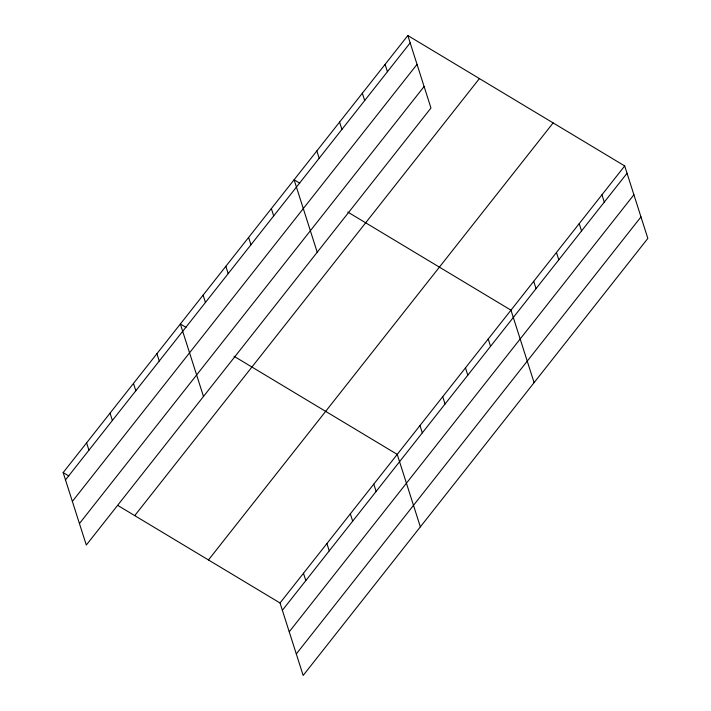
<?xml version="1.0" encoding="UTF-8"?>
<svg xmlns="http://www.w3.org/2000/svg" width="711" height="711" viewBox="0 0 711 711"><rect width="100%" height="100%" fill="white"/><g stroke="black" fill="none" stroke-linecap="round" stroke-linejoin="round"><path stroke-width="1.07" d="M407.838 35.55L430.964 108.01L86.298 545.053L63.163 472.584L407.838 35.55L624.702 165.947L647.837 238.416L303.162 675.45L280.036 602.99L117.786 505.432M65.501 479.907L410.176 42.864M72.362 501.406L417.037 64.363M79.436 523.554L424.103 86.511M134.734 515.617L479.41 78.583M208.465 559.957L553.14 122.914M280.036 602.99L624.702 165.947M282.374 610.305L627.04 173.262M289.235 631.803L633.901 194.761M296.3 653.951L640.975 216.917M299.749 183.171L294.096 179.776L317.222 252.236M347.777 212.047L510.969 310.174L534.094 382.634M186.006 327.389L180.354 323.994L203.479 396.454M234.035 356.273L397.227 454.391L420.352 526.86M63.163 472.584L68.816 475.988M601.959 194.796L604.297 202.111M579.207 223.636L581.545 230.959M556.464 252.485L558.793 259.799M533.712 281.325L536.05 288.648M488.217 339.014L490.554 346.337M385.095 64.399L387.424 71.713M465.465 367.863L467.802 375.177M362.343 93.239L364.681 100.553M442.722 396.702L445.05 404.026M339.591 122.088L341.929 129.402M419.97 425.551L422.307 432.866M316.848 150.928L319.186 158.242M373.782 484.111L376.119 491.434M271.353 208.616L273.682 215.931M350.345 513.831L352.683 521.145M248.601 237.465L250.939 244.78M326.909 543.551L329.246 550.865M225.849 266.305L228.187 273.619M303.473 573.27L305.81 580.585M203.106 295.154L205.443 302.468M156.918 353.714L159.255 361.028M133.481 383.433L135.819 390.748M110.045 413.153L112.382 420.468M86.609 442.873L88.937 450.187"/></g></svg>
